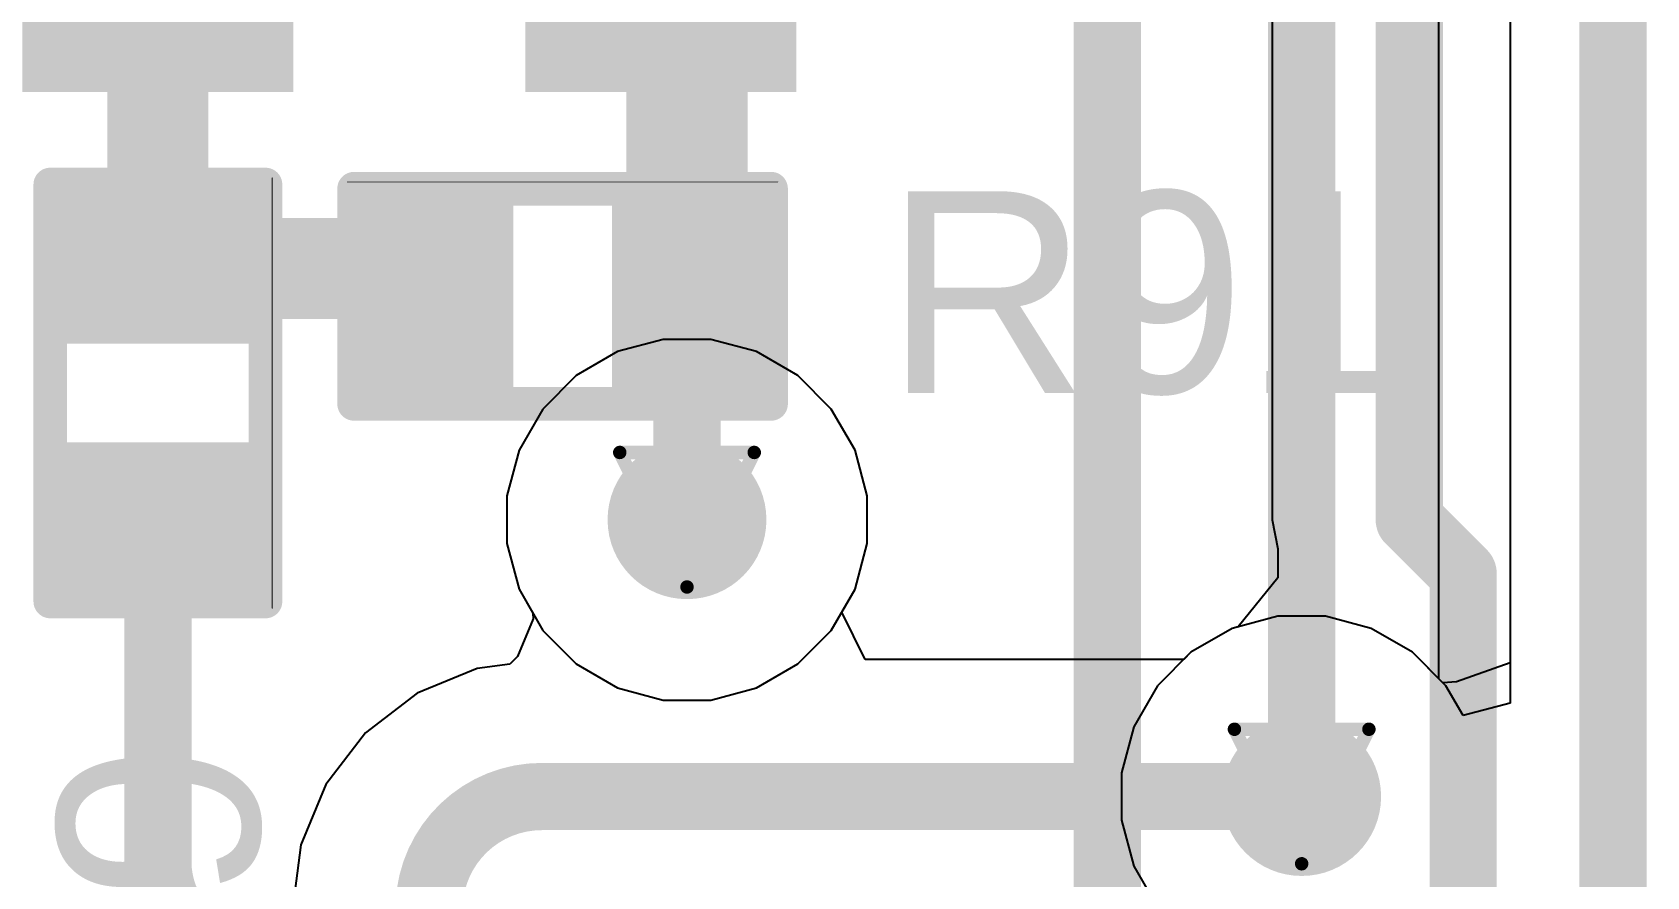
# Model space of a CAD drawing. Header units: inches. Extents: x 0 to 35.2, y -0.7 to 15.9.
# Drawn here: x 2.3082 to 2.5483, y 0.3871 to 0.5126 of the extents above; entities that cross this region are included whole.
import ezdxf

# ---------------------------------------------------------------- set-up
doc = ezdxf.new("R2010")
doc.units = ezdxf.units.IN
doc.header["$MEASUREMENT"] = 0
for name, color, linetype in [('Bottom Layer', 5, 'Continuous'), ('Drill Drawing', 1, 'Continuous'), ('GND1', 16, 'Continuous'), ('GND2', 76, 'Continuous'), ('Mechanical 6', 56, 'Continuous'), ('Top Layer', 1, 'Continuous'), ('Top Overlay', 2, 'Continuous'), ('Top Paste', 8, 'Continuous'), ('Top Solder', 216, 'Continuous'), ('Via Holes', 16, 'Continuous')]:
    doc.layers.add(name, color=color, linetype=linetype)
doc.styles.add('Arial', font='', dxfattribs={"height": 0.2})
doc.styles.get('Arial').set_extended_font_data('Arial')

# ---------------------------------------------------------------- blocks, each defined once
blk = doc.blocks.new('R___0402_34')
at = {"layer": 'Top Layer'}
for points in [[(-0.0275, -0.0125), (-0.0275, 0.0125), (-0.0095, 0.0125), (-0.0095, -0.0125)], [(0.0095, -0.0125), (0.0095, 0.0125), (0.0275, 0.0125), (0.0275, -0.0125)]]:
    blk.add_hatch(color=1, dxfattribs=at).paths.add_polyline_path(points)
at = {"layer": 'Top Paste'}
for points in [[(-0.0275, -0.0125), (-0.0275, 0.0125), (-0.0095, 0.0125), (-0.0095, -0.0125)], [(0.0095, -0.0125), (0.0095, 0.0125), (0.0275, 0.0125), (0.0275, -0.0125)]]:
    blk.add_hatch(color=8, dxfattribs=at).paths.add_polyline_path(points)
at = {"layer": 'Top Solder'}
for points in [[(-0.02967, -0.01467), (-0.02967, 0.01467), (-0.00733, 0.01467), (-0.00733, -0.01467)], [(0.00733, -0.01467), (0.00733, 0.01467), (0.02967, 0.01467), (0.02967, -0.01467)]]:
    blk.add_hatch(color=216, dxfattribs=at).paths.add_polyline_path(points)
at = {"layer": 'Top Overlay'}
for points in [[(0.031, 0.016, 0.005, 0.005, 0), (-0.031, 0.016, 0.005, 0.005, 0)], [(-0.031, 0.016, 0.005, 0.005, 0), (-0.031, -0.016, 0.005, 0.005, 0)], [(0.031, 0.016, 0.005, 0.005, 0), (0.031, -0.016, 0.005, 0.005, 0)], [(0.031, -0.016, 0.005, 0.005, 0), (-0.031, -0.016, 0.005, 0.005, 0)], [(0.032, -0.017, 0.000127, 0.000127, 0), (-0.032, -0.017, 0.000127, 0.000127, 0)]]:
    blk.add_lwpolyline(points, format="xyseb", dxfattribs=at)
for points in [[(-0.03225, 0.016, 0.0025, 0.0025, 1), (-0.02975, 0.016, 0.0025, 0.0025, 1)], [(-0.03225, 0.016, 0.0025, 0.0025, 1), (-0.02975, 0.016, 0.0025, 0.0025, 1)], [(0.02975, 0.016, 0.0025, 0.0025, 1), (0.03225, 0.016, 0.0025, 0.0025, 1)], [(0.02975, 0.016, 0.0025, 0.0025, 1), (0.03225, 0.016, 0.0025, 0.0025, 1)], [(-0.03225, -0.016, 0.0025, 0.0025, 1), (-0.02975, -0.016, 0.0025, 0.0025, 1)], [(-0.03225, -0.016, 0.0025, 0.0025, 1), (-0.02975, -0.016, 0.0025, 0.0025, 1)], [(0.02975, -0.016, 0.0025, 0.0025, 1), (0.03225, -0.016, 0.0025, 0.0025, 1)], [(0.02975, -0.016, 0.0025, 0.0025, 1), (0.03225, -0.016, 0.0025, 0.0025, 1)], [(-0.03203, -0.017, 0.0000635, 0.0000635, 1), (-0.03197, -0.017, 0.0000635, 0.0000635, 1)], [(0.03197, -0.017, 0.0000635, 0.0000635, 1), (0.03203, -0.017, 0.0000635, 0.0000635, 1)]]:
    blk.add_lwpolyline(points, format="xyseb", close=True, dxfattribs=at)
blk = doc.blocks.new('R___0402_36')
at = {"layer": 'Top Layer'}
for points in [[(-0.0275, -0.0125), (-0.0275, 0.0125), (-0.0095, 0.0125), (-0.0095, -0.0125)], [(0.0095, -0.0125), (0.0095, 0.0125), (0.0275, 0.0125), (0.0275, -0.0125)]]:
    blk.add_hatch(color=1, dxfattribs=at).paths.add_polyline_path(points)
at = {"layer": 'Top Paste'}
for points in [[(-0.0275, -0.0125), (-0.0275, 0.0125), (-0.0095, 0.0125), (-0.0095, -0.0125)], [(0.0095, -0.0125), (0.0095, 0.0125), (0.0275, 0.0125), (0.0275, -0.0125)]]:
    blk.add_hatch(color=8, dxfattribs=at).paths.add_polyline_path(points)
at = {"layer": 'Top Solder'}
for points in [[(-0.02967, -0.01467), (-0.02967, 0.01467), (-0.00733, 0.01467), (-0.00733, -0.01467)], [(0.00733, -0.01467), (0.00733, 0.01467), (0.02967, 0.01467), (0.02967, -0.01467)]]:
    blk.add_hatch(color=216, dxfattribs=at).paths.add_polyline_path(points)
at = {"layer": 'Top Overlay'}
for points in [[(-0.031, 0.016, 0.005, 0.005, 0), (0.031, 0.016, 0.005, 0.005, 0)], [(-0.031, 0.016, 0.005, 0.005, 0), (-0.031, -0.016, 0.005, 0.005, 0)], [(0.031, 0.016, 0.005, 0.005, 0), (0.031, -0.016, 0.005, 0.005, 0)], [(-0.031, -0.016, 0.005, 0.005, 0), (0.031, -0.016, 0.005, 0.005, 0)], [(-0.032, -0.017, 0.000127, 0.000127, 0), (0.032, -0.017, 0.000127, 0.000127, 0)]]:
    blk.add_lwpolyline(points, format="xyseb", dxfattribs=at)
for points in [[(-0.03225, 0.016, 0.0025, 0.0025, 1), (-0.02975, 0.016, 0.0025, 0.0025, 1)], [(-0.03225, 0.016, 0.0025, 0.0025, 1), (-0.02975, 0.016, 0.0025, 0.0025, 1)], [(0.02975, 0.016, 0.0025, 0.0025, 1), (0.03225, 0.016, 0.0025, 0.0025, 1)], [(0.02975, 0.016, 0.0025, 0.0025, 1), (0.03225, 0.016, 0.0025, 0.0025, 1)], [(-0.03225, -0.016, 0.0025, 0.0025, 1), (-0.02975, -0.016, 0.0025, 0.0025, 1)], [(-0.03225, -0.016, 0.0025, 0.0025, 1), (-0.02975, -0.016, 0.0025, 0.0025, 1)], [(0.02975, -0.016, 0.0025, 0.0025, 1), (0.03225, -0.016, 0.0025, 0.0025, 1)], [(0.02975, -0.016, 0.0025, 0.0025, 1), (0.03225, -0.016, 0.0025, 0.0025, 1)], [(-0.03203, -0.017, 0.0000635, 0.0000635, 1), (-0.03197, -0.017, 0.0000635, 0.0000635, 1)], [(0.03197, -0.017, 0.0000635, 0.0000635, 1), (0.03203, -0.017, 0.0000635, 0.0000635, 1)]]:
    blk.add_lwpolyline(points, format="xyseb", close=True, dxfattribs=at)
blk = doc.blocks.new('SOT_23_105')
at = {"layer": 'Top Layer'}
for points in [[(-0.01614, 0.05748), (0.01614, 0.05748), (0.01614, 0.02126), (-0.01614, 0.02126)], [(-0.05354, -0.02126), (-0.02126, -0.02126), (-0.02126, -0.05748), (-0.05354, -0.05748)], [(0.02126, -0.02126), (0.05354, -0.02126), (0.05354, -0.05748), (0.02126, -0.05748)]]:
    blk.add_hatch(color=1, dxfattribs=at).paths.add_polyline_path(points)
at = {"layer": 'Top Paste'}
for points in [[(-0.01614, 0.05748), (0.01614, 0.05748), (0.01614, 0.02126), (-0.01614, 0.02126)], [(-0.05354, -0.02126), (-0.02126, -0.02126), (-0.02126, -0.05748), (-0.05354, -0.05748)], [(0.02126, -0.02126), (0.05354, -0.02126), (0.05354, -0.05748), (0.02126, -0.05748)]]:
    blk.add_hatch(color=8, dxfattribs=at).paths.add_polyline_path(points)
at = {"layer": 'Top Solder'}
for points in [[(-0.02014, 0.06148), (0.02014, 0.06148), (0.02014, 0.01726), (-0.02014, 0.01726)], [(-0.05754, -0.01726), (-0.01726, -0.01726), (-0.01726, -0.06148), (-0.05754, -0.06148)], [(0.01726, -0.01726), (0.05754, -0.01726), (0.05754, -0.06148), (0.01726, -0.06148)]]:
    blk.add_hatch(color=216, dxfattribs=at).paths.add_polyline_path(points)
at = {"layer": 'Top Overlay'}
for points in [[(-0.061, -0.023, 0.005, 0.005, 0), (-0.061, 0.032, 0.005, 0.005, 0)], [(-0.061, 0.032, 0.005, 0.005, 0), (-0.022, 0.032, 0.005, 0.005, 0)], [(0.022, 0.032, 0.005, 0.005, 0), (0.061, 0.032, 0.005, 0.005, 0)], [(0.061, -0.023, 0.005, 0.005, 0), (0.061, 0.032, 0.005, 0.005, 0)], [(-0.013, -0.031, 0.005, 0.005, 0), (0.013, -0.031, 0.005, 0.005, 0)], [(-0.066, -0.041, 0.005, 0.005, 0), (-0.061, -0.046, 0.005, 0.005, 0)], [(-0.066, -0.051, 0.005, 0.005, 0), (-0.066, -0.041, 0.005, 0.005, 0)], [(-0.066, -0.051, 0.005, 0.005, 0), (-0.061, -0.046, 0.005, 0.005, 0)]]:
    blk.add_lwpolyline(points, format="xyseb", dxfattribs=at)
for points in [[(-0.06225, 0.032, 0.0025, 0.0025, 1), (-0.05975, 0.032, 0.0025, 0.0025, 1)], [(-0.06225, 0.032, 0.0025, 0.0025, 1), (-0.05975, 0.032, 0.0025, 0.0025, 1)], [(-0.02325, 0.032, 0.0025, 0.0025, 1), (-0.02075, 0.032, 0.0025, 0.0025, 1)], [(0.02075, 0.032, 0.0025, 0.0025, 1), (0.02325, 0.032, 0.0025, 0.0025, 1)], [(0.05975, 0.032, 0.0025, 0.0025, 1), (0.06225, 0.032, 0.0025, 0.0025, 1)], [(0.05975, 0.032, 0.0025, 0.0025, 1), (0.06225, 0.032, 0.0025, 0.0025, 1)], [(-0.06225, -0.023, 0.0025, 0.0025, 1), (-0.05975, -0.023, 0.0025, 0.0025, 1)], [(0.05975, -0.023, 0.0025, 0.0025, 1), (0.06225, -0.023, 0.0025, 0.0025, 1)], [(-0.01425, -0.031, 0.0025, 0.0025, 1), (-0.01175, -0.031, 0.0025, 0.0025, 1)], [(0.01175, -0.031, 0.0025, 0.0025, 1), (0.01425, -0.031, 0.0025, 0.0025, 1)], [(-0.06725, -0.041, 0.0025, 0.0025, 1), (-0.06475, -0.041, 0.0025, 0.0025, 1)], [(-0.06725, -0.041, 0.0025, 0.0025, 1), (-0.06475, -0.041, 0.0025, 0.0025, 1)], [(-0.06225, -0.046, 0.0025, 0.0025, 1), (-0.05975, -0.046, 0.0025, 0.0025, 1)], [(-0.06225, -0.046, 0.0025, 0.0025, 1), (-0.05975, -0.046, 0.0025, 0.0025, 1)], [(-0.06725, -0.051, 0.0025, 0.0025, 1), (-0.06475, -0.051, 0.0025, 0.0025, 1)], [(-0.06725, -0.051, 0.0025, 0.0025, 1), (-0.06475, -0.051, 0.0025, 0.0025, 1)]]:
    blk.add_lwpolyline(points, format="xyseb", close=True, dxfattribs=at)

msp = doc.modelspace()

# ---------------------------------------------------------------- hatches: boundary and pattern name
at = {"layer": 'Bottom Layer'}
h = msp.add_hatch(color=5, dxfattribs=at)
edge = h.paths.add_edge_path()
edge.add_arc((2.4056, 0.44016), 0.01181, 0, 360)
h = msp.add_hatch(color=5, dxfattribs=at)
edge = h.paths.add_edge_path()
edge.add_arc((2.497, 0.399), 0.01181, 0, 360)
at = {"layer": 'GND1'}
h = msp.add_hatch(color=16, dxfattribs=at)
edge = h.paths.add_edge_path()
edge.add_arc((2.4056, 0.44016), 0.01181, 0, 360)
h = msp.add_hatch(color=16, dxfattribs=at)
edge = h.paths.add_edge_path()
edge.add_arc((2.497, 0.399), 0.01181, 0, 360)
at = {"layer": 'GND2'}
h = msp.add_hatch(color=76, dxfattribs=at)
edge = h.paths.add_edge_path()
edge.add_arc((2.4056, 0.44016), 0.01181, 0, 360)
h = msp.add_hatch(color=76, dxfattribs=at)
edge = h.paths.add_edge_path()
edge.add_arc((2.497, 0.399), 0.01181, 0, 360)
at = {"layer": 'Top Layer'}
msp.add_hatch(color=1, dxfattribs=at).paths.add_polyline_path([(2.3966, 0.46088), (2.4146, 0.46088), (2.4146, 0.52553), (2.3966, 0.52553)])
h = msp.add_hatch(color=1, dxfattribs=at)
edge = h.paths.add_edge_path()
edge.add_arc((2.4056, 0.44016), 0.01181, 0, 360)
h = msp.add_hatch(color=1, dxfattribs=at)
edge = h.paths.add_edge_path()
edge.add_arc((2.497, 0.399), 0.01181, 0, 360)
at = {"layer": 'Via Holes'}
h = msp.add_hatch(color=7, dxfattribs=at)
edge = h.paths.add_edge_path()
edge.add_arc((2.4056, 0.44016), 0.00591, 0, 360)
h = msp.add_hatch(color=7, dxfattribs=at)
edge = h.paths.add_edge_path()
edge.add_arc((2.497, 0.399), 0.00591, 0, 360)

# ---------------------------------------------------------------- linework, layer by layer
at = {"layer": 'Bottom Layer'}
for p, q in [((2.52801, 1.25446), (2.52801, 0.4129)), ((2.40207, 0.46697), (2.39525, 0.46515)), ((2.40913, 0.46697), (2.40207, 0.46697)), ((2.41595, 0.46515), (2.40913, 0.46697)), ((2.39525, 0.46515), (2.38914, 0.46162)), ((2.42206, 0.46162), (2.41595, 0.46515)), ((2.38914, 0.46162), (2.38415, 0.45662)), ((2.42706, 0.45662), (2.42206, 0.46162)), ((2.38415, 0.45662), (2.38062, 0.45051)), ((2.43059, 0.45051), (2.42706, 0.45662)), ((2.38062, 0.45051), (2.37879, 0.44369)), ((2.43241, 0.44369), (2.43059, 0.45051)), ((2.37879, 0.44369), (2.37879, 0.43663)), ((2.43241, 0.43663), (2.43241, 0.44369)), ((2.37879, 0.43663), (2.38062, 0.42981)), ((2.43059, 0.42981), (2.43241, 0.43663)), ((2.38062, 0.42981), (2.38268, 0.42625)), ((2.42861, 0.42639), (2.43059, 0.42981)), ((2.3827, 0.4254), (2.38038, 0.41984)), ((2.38268, 0.42625), (2.3827, 0.4254)), ((2.43207, 0.41939), (2.42861, 0.42639)), ((2.49347, 0.42581), (2.48665, 0.42398)), ((2.50053, 0.42581), (2.49347, 0.42581)), ((2.50735, 0.42398), (2.50053, 0.42581)), ((2.48665, 0.42398), (2.48054, 0.42045)), ((2.51346, 0.42045), (2.50735, 0.42398)), ((2.48054, 0.42045), (2.47948, 0.41939)), ((2.51845, 0.41546), (2.51346, 0.42045)), ((2.37441, 0.41805), (2.36546, 0.41435)), ((2.37926, 0.41869), (2.37441, 0.41805)), ((2.38038, 0.41984), (2.37926, 0.41869)), ((2.47948, 0.41939), (2.43207, 0.41939)), ((2.52101, 0.41103), (2.51845, 0.41546)), ((2.36546, 0.41435), (2.35778, 0.40846)), ((2.52801, 0.4129), (2.52101, 0.41103)), ((2.35778, 0.40846), (2.35189, 0.40078)), ((2.35189, 0.40078), (2.34819, 0.39183)), ((2.34819, 0.39183), (2.34692, 0.38224))]:
    msp.add_line(p, q, dxfattribs=at)
for points in [[(2.36726, 0.38138, 0.01, 0.01, -0.429254), (2.384, 0.399, 0.01, 0.01, 0)], [(2.384, 0.399, 0.01, 0.01, 0), (2.497, 0.399, 0.01, 0.01, 0)]]:
    msp.add_lwpolyline(points, format="xyseb", dxfattribs=at)
for points in [[(2.3815, 0.399, 0.005, 0.005, 1), (2.3865, 0.399, 0.005, 0.005, 1)], [(2.3815, 0.399, 0.005, 0.005, 1), (2.3865, 0.399, 0.005, 0.005, 1)], [(2.4945, 0.399, 0.005, 0.005, 1), (2.4995, 0.399, 0.005, 0.005, 1)]]:
    msp.add_lwpolyline(points, format="xyseb", close=True, dxfattribs=at)
at = {"layer": 'Drill Drawing'}
for points in [[(2.3956, 0.45016, 0.002, 0.002, 0), (2.4156, 0.45016, 0.002, 0.002, 0)], [(2.3956, 0.45016, 0.002, 0.002, 0), (2.4056, 0.43016, 0.002, 0.002, 0)], [(2.4056, 0.43016, 0.002, 0.002, 0), (2.4156, 0.45016, 0.002, 0.002, 0)], [(2.487, 0.409, 0.002, 0.002, 0), (2.507, 0.409, 0.002, 0.002, 0)], [(2.487, 0.409, 0.002, 0.002, 0), (2.497, 0.389, 0.002, 0.002, 0)], [(2.497, 0.389, 0.002, 0.002, 0), (2.507, 0.409, 0.002, 0.002, 0)]]:
    msp.add_lwpolyline(points, format="xyseb", dxfattribs=at)
for points in [[(2.3951, 0.45016, 0.001, 0.001, 1), (2.3961, 0.45016, 0.001, 0.001, 1)], [(2.3951, 0.45016, 0.001, 0.001, 1), (2.3961, 0.45016, 0.001, 0.001, 1)], [(2.4151, 0.45016, 0.001, 0.001, 1), (2.4161, 0.45016, 0.001, 0.001, 1)], [(2.4151, 0.45016, 0.001, 0.001, 1), (2.4161, 0.45016, 0.001, 0.001, 1)], [(2.4051, 0.43016, 0.001, 0.001, 1), (2.4061, 0.43016, 0.001, 0.001, 1)], [(2.4051, 0.43016, 0.001, 0.001, 1), (2.4061, 0.43016, 0.001, 0.001, 1)], [(2.4865, 0.409, 0.001, 0.001, 1), (2.4875, 0.409, 0.001, 0.001, 1)], [(2.4865, 0.409, 0.001, 0.001, 1), (2.4875, 0.409, 0.001, 0.001, 1)], [(2.5065, 0.409, 0.001, 0.001, 1), (2.5075, 0.409, 0.001, 0.001, 1)], [(2.5065, 0.409, 0.001, 0.001, 1), (2.5075, 0.409, 0.001, 0.001, 1)], [(2.4965, 0.389, 0.001, 0.001, 1), (2.4975, 0.389, 0.001, 0.001, 1)], [(2.4965, 0.389, 0.001, 0.001, 1), (2.4975, 0.389, 0.001, 0.001, 1)]]:
    msp.add_lwpolyline(points, format="xyseb", close=True, dxfattribs=at)
at = {"layer": 'GND1'}
for p, q in [((2.52801, 1.25707), (2.52801, 0.4189)), ((2.49347, 0.42581), (2.48665, 0.42398)), ((2.50053, 0.42581), (2.49347, 0.42581)), ((2.50735, 0.42398), (2.50053, 0.42581)), ((2.48665, 0.42398), (2.48054, 0.42045)), ((2.51346, 0.42045), (2.50735, 0.42398)), ((2.48054, 0.42045), (2.47555, 0.41546)), ((2.51801, 0.4159), (2.51346, 0.42045)), ((2.52801, 0.4189), (2.52003, 0.41603)), ((2.47555, 0.41546), (2.47202, 0.40935)), ((2.52003, 0.41603), (2.51801, 0.4159)), ((2.47202, 0.40935), (2.47019, 0.40253)), ((2.47019, 0.40253), (2.47019, 0.39547)), ((2.47019, 0.39547), (2.47202, 0.38865)), ((2.47202, 0.38865), (2.47555, 0.38254))]:
    msp.add_line(p, q, dxfattribs=at)
at = {"layer": 'GND2'}
for p, q in [((2.49261, 0.54505), (2.49261, 0.44016)), ((2.40207, 0.46697), (2.39525, 0.46515)), ((2.40913, 0.46697), (2.40207, 0.46697)), ((2.41595, 0.46515), (2.40913, 0.46697)), ((2.39525, 0.46515), (2.38914, 0.46162)), ((2.42206, 0.46162), (2.41595, 0.46515)), ((2.38914, 0.46162), (2.38415, 0.45662)), ((2.42706, 0.45662), (2.42206, 0.46162)), ((2.38415, 0.45662), (2.38062, 0.45051)), ((2.43059, 0.45051), (2.42706, 0.45662)), ((2.38062, 0.45051), (2.37879, 0.44369)), ((2.43241, 0.44369), (2.43059, 0.45051)), ((2.37879, 0.44369), (2.37879, 0.43663)), ((2.43241, 0.43663), (2.43241, 0.44369)), ((2.49261, 0.44016), (2.49347, 0.43581)), ((2.37879, 0.43663), (2.38062, 0.42981)), ((2.43059, 0.42981), (2.43241, 0.43663)), ((2.49347, 0.43581), (2.49347, 0.43151)), ((2.38062, 0.42981), (2.38415, 0.4237)), ((2.42706, 0.4237), (2.43059, 0.42981)), ((2.49347, 0.43151), (2.48757, 0.42423)), ((2.38415, 0.4237), (2.38914, 0.41871)), ((2.42206, 0.41871), (2.42706, 0.4237)), ((2.48665, 0.42398), (2.48054, 0.42045)), ((2.48757, 0.42423), (2.48665, 0.42398)), ((2.48054, 0.42045), (2.47555, 0.41546)), ((2.38914, 0.41871), (2.39525, 0.41518)), ((2.41595, 0.41518), (2.42206, 0.41871)), ((2.47555, 0.41546), (2.47202, 0.40935)), ((2.39525, 0.41518), (2.40207, 0.41335)), ((2.40207, 0.41335), (2.40913, 0.41335)), ((2.40913, 0.41335), (2.41595, 0.41518)), ((2.47202, 0.40935), (2.47019, 0.40253)), ((2.47019, 0.40253), (2.47019, 0.39547)), ((2.47019, 0.39547), (2.47202, 0.38865)), ((2.47202, 0.38865), (2.47555, 0.38254))]:
    msp.add_line(p, q, dxfattribs=at)
for points in [[(2.513, 0.44016, 0.01, 0.01, 0), (2.513, 2.63598, 0.01, 0.01, 0)], [(2.513, 0.44016, 0.01, 0.01, 0), (2.52101, 0.43215, 0.01, 0.01, 0)], [(2.52101, 0.19194, 0.01, 0.01, 0), (2.52101, 0.43215, 0.01, 0.01, 0)]]:
    msp.add_lwpolyline(points, format="xyseb", dxfattribs=at)
for points in [[(2.5105, 0.44016, 0.005, 0.005, 1), (2.5155, 0.44016, 0.005, 0.005, 1)], [(2.5105, 0.44016, 0.005, 0.005, 1), (2.5155, 0.44016, 0.005, 0.005, 1)], [(2.51851, 0.43215, 0.005, 0.005, 1), (2.52351, 0.43215, 0.005, 0.005, 1)], [(2.51851, 0.43215, 0.005, 0.005, 1), (2.52351, 0.43215, 0.005, 0.005, 1)]]:
    msp.add_lwpolyline(points, format="xyseb", close=True, dxfattribs=at)
at = {"layer": 'Mechanical 6'}
msp.add_lwpolyline([(2.54331, 0, 0.01, 0.01, 0), (2.54331, 3.2874, 0.01, 0.01, 0)], format="xyseb", dxfattribs=at)
at = {"layer": 'Top Layer'}
for p, q in [((2.52801, 1.25121), (2.52801, 0.4129)), ((2.51739, 0.41652), (2.51739, 0.65715)), ((2.51845, 0.41546), (2.51739, 0.41652)), ((2.52101, 0.41103), (2.51845, 0.41546)), ((2.52801, 0.4129), (2.52101, 0.41103))]:
    msp.add_line(p, q, dxfattribs=at)
for points in [[(2.497, 0.399, 0.01, 0.01, 0), (2.497, 0.65715, 0.01, 0.01, 0)], [(2.46812, 0.26793, 0.01, 0.01, 0), (2.46812, 0.63891, 0.01, 0.01, 0)], [(2.32692, 0.4775, 0.015, 0.015, 0), (2.32692, 0.52587, 0.015, 0.015, 0)], [(2.32692, 0.4775, 0.015, 0.015, 0), (2.36524, 0.4775, 0.015, 0.015, 0)], [(2.36524, 0.4775, 0.015, 0.015, -0.414214), (2.36903, 0.47371, 0.015, 0.015, 0)], [(2.4056, 0.44016, 0.01, 0.01, 0), (2.4056, 0.47338, 0.01, 0.01, 0)], [(2.32692, 0.38929, 0.01, 0.01, 0), (2.32692, 0.4405, 0.01, 0.01, 0)], [(2.34161, 0.37459, 0.01, 0.01, -0.414214), (2.32692, 0.38929, 0.01, 0.01, 0)]]:
    msp.add_lwpolyline(points, format="xyseb", dxfattribs=at)
for points in [[(2.32316, 0.4775, 0.0075, 0.0075, 1), (2.33067, 0.4775, 0.0075, 0.0075, 1)], [(2.32316, 0.4775, 0.0075, 0.0075, 1), (2.33067, 0.4775, 0.0075, 0.0075, 1)], [(2.36149, 0.4775, 0.0075, 0.0075, 1), (2.36899, 0.4775, 0.0075, 0.0075, 1)], [(2.36149, 0.4775, 0.0075, 0.0075, 1), (2.36899, 0.4775, 0.0075, 0.0075, 1)], [(2.36528, 0.47371, 0.0075, 0.0075, 1), (2.37278, 0.47371, 0.0075, 0.0075, 1)], [(2.4031, 0.47338, 0.005, 0.005, 1), (2.4081, 0.47338, 0.005, 0.005, 1)], [(2.32442, 0.4405, 0.005, 0.005, 1), (2.32942, 0.4405, 0.005, 0.005, 1)], [(2.4031, 0.44016, 0.005, 0.005, 1), (2.4081, 0.44016, 0.005, 0.005, 1)], [(2.4945, 0.399, 0.005, 0.005, 1), (2.4995, 0.399, 0.005, 0.005, 1)], [(2.32442, 0.38929, 0.005, 0.005, 1), (2.32942, 0.38929, 0.005, 0.005, 1)], [(2.32442, 0.38929, 0.005, 0.005, 1), (2.32942, 0.38929, 0.005, 0.005, 1)]]:
    msp.add_lwpolyline(points, format="xyseb", close=True, dxfattribs=at)

# ---------------------------------------------------------------- block references
msp.add_blockref('SOT_23_105', (2.36432, 0.56524))
for name, p, rotation in [('R___0402_36', (2.32692, 0.459), 90), ('R___0402_34', (2.3871, 0.47338), 180)]:
    msp.add_blockref(name, p, dxfattribs=dict(rotation=rotation))

# ---------------------------------------------------------------- texts
at = {"layer": 'Top Overlay', "style": 'Arial'}
msp.add_text('R91', height=0.03, dxfattribs=at).set_placement((2.43501, 0.459))
msp.add_text('R89', height=0.03, rotation=90, dxfattribs=at).set_placement((2.342, 0.33001))

doc.saveas('drawing.dxf')
